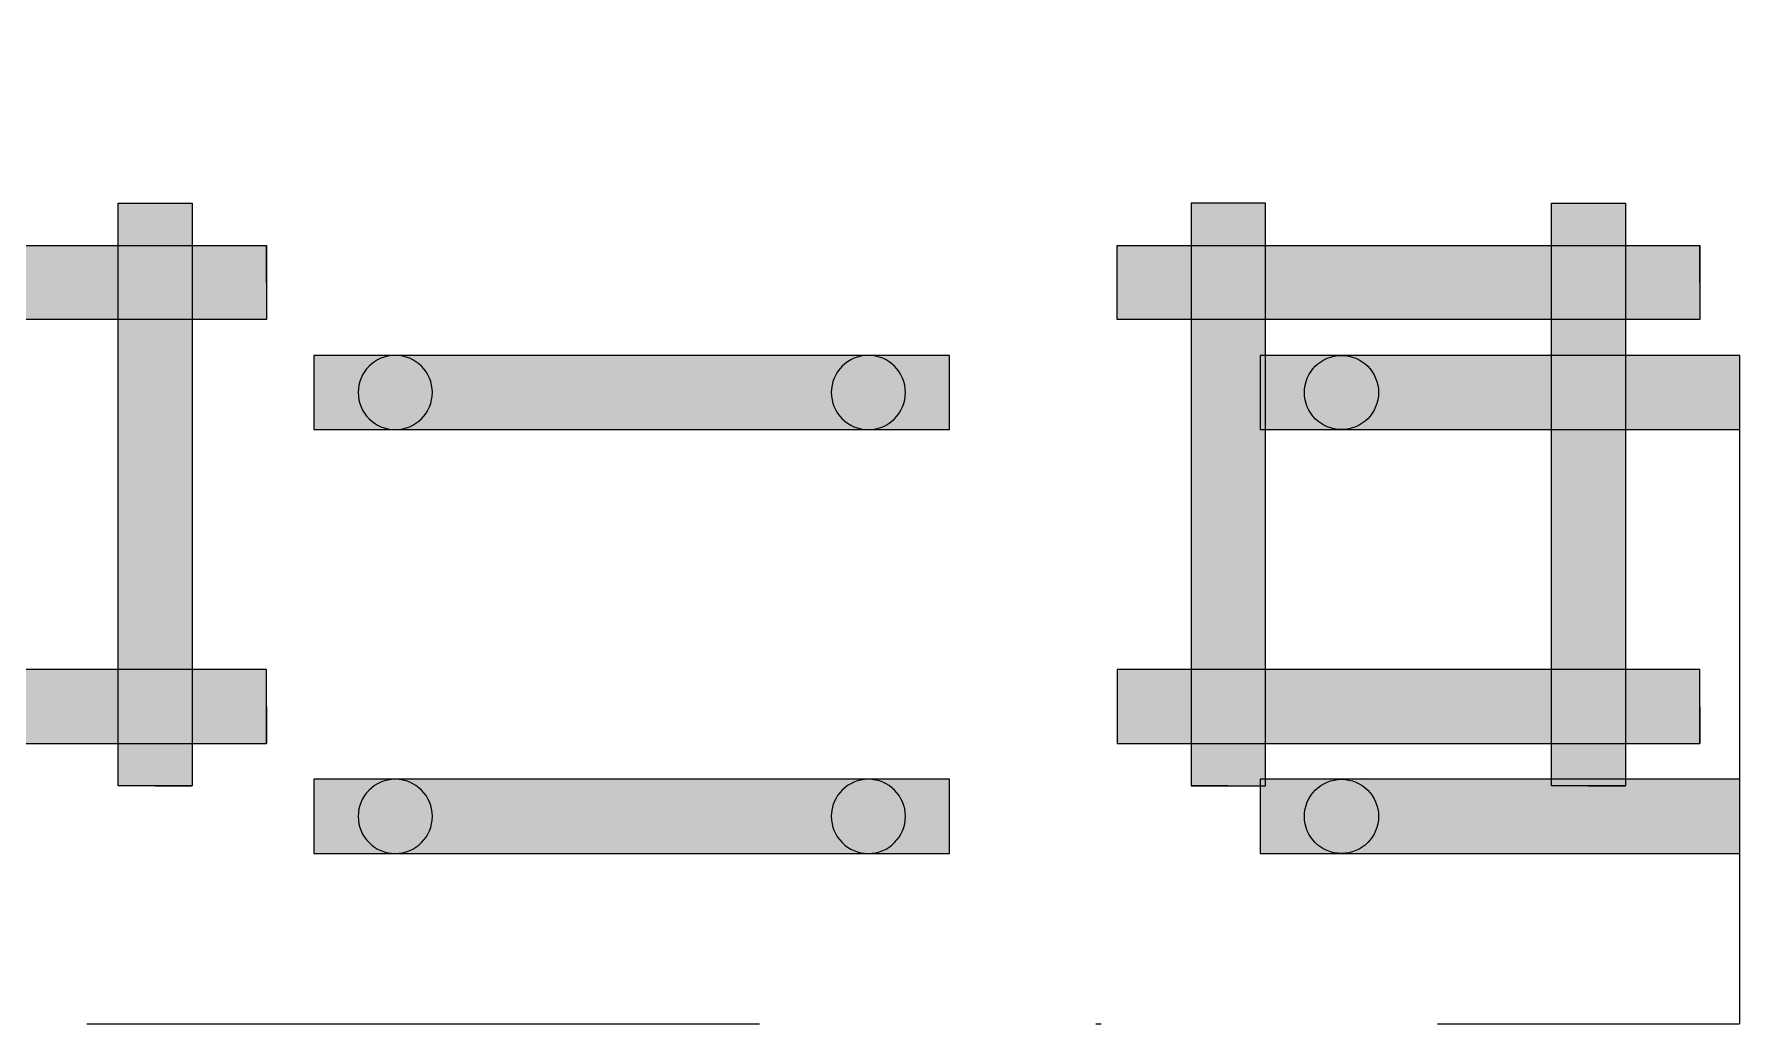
# Model space of a CAD drawing. Header units: inches. Extents: x 523 to 1492, y 69 to 539.
# Drawn here: x 1132.29 to 1164.5, y 183.78 to 202.46 of the extents above; entities that cross this region are included whole.
import ezdxf

# ---------------------------------------------------------------- set-up
doc = ezdxf.new("R2010")
doc.units = ezdxf.units.IN
doc.header["$MEASUREMENT"] = 0
doc.linetypes.add('DASHDOT', pattern=[25.4, 12.7, -6.35, 0, -6.35])

# ---------------------------------------------------------------- blocks, each defined once
blk = doc.blocks.new('Руд.стойка 0.14 - 1.1')
at = {"linetype": 'ByBlock', "lineweight": 15}
blk.add_hatch(color=252, dxfattribs=at).paths.add_polyline_path([(2005.719, -1382.257), (2007.119, -1382.257), (2007.119, -1393.257), (2005.719, -1393.257)])
at = {"color": 7, "linetype": 'ByBlock', "lineweight": 15}
for p, q in [((2006.419, -1393.257), (2007.119, -1393.257)), ((2007.119, -1393.257), (2006.419, -1393.257))]:
    blk.add_line(p, q, dxfattribs=at)
blk.add_lwpolyline([(2005.719, -1382.257), (2007.119, -1382.257), (2007.119, -1393.257), (2005.719, -1393.257), (2005.719, -1382.257)], dxfattribs=at)
blk = doc.blocks.new('Костер 1.1х1.1м')
at = {"color": 7, "linetype": 'ByBlock', "lineweight": 15, "xscale": -1}
blk.add_blockref('Руд.стойка 0.14 - 1.1', (3966.368, -11.192), dxfattribs=at)
at = {"color": 7, "linetype": 'ByBlock', "lineweight": 15}
blk.add_blockref('Руд.стойка 0.14 - 1.1', (-39.67, -11.192), dxfattribs=at)
at = {"color": 7, "linetype": 'ByBlock', "lineweight": 15, "rotation": 90}
blk.add_blockref('Руд.стойка 0.14 - 1.1', (575.592, -3401.368), dxfattribs=at)
at = {"color": 7, "linetype": 'ByBlock', "lineweight": 15, "xscale": -1, "rotation": 90}
blk.add_blockref('Руд.стойка 0.14 - 1.1', (575.592, 603.47), dxfattribs=at)
blk = doc.blocks.new('S - 140')
at = {"linetype": 'ByBlock', "lineweight": 15}
h = blk.add_hatch(color=7, dxfattribs=at)
edge = h.paths.add_edge_path()
edge.add_arc((1417, -1396.7), 70, 0, 360)
at = {"color": 7, "linetype": 'ByBlock', "lineweight": 15}
blk.add_circle((1417, -1396.7), 70, dxfattribs=at)
blk = doc.blocks.new('2 стойки под брус')
at = {"linetype": 'ByBlock', "lineweight": 15}
blk.add_hatch(color=254, dxfattribs=at).paths.add_polyline_path([(1908.082, -1350.965), (1908.082, -1349.565), (1920.082, -1349.565), (1920.082, -1350.965)])
at = {"color": 7, "linetype": 'ByBlock', "lineweight": 15}
blk.add_lwpolyline([(1908.082, -1350.965), (1908.082, -1349.565), (1920.082, -1349.565), (1920.082, -1350.965), (1908.082, -1350.965)], dxfattribs=at)
at = {"color": 7, "linetype": 'ByBlock', "lineweight": 15, "xscale": 0.009999999999990905, "yscale": 0.009999999999990905, "zscale": 0.009999999999990905}
for p in [(1895.447, -1336.298), (1904.379, -1336.298)]:
    blk.add_blockref('S - 140', p, dxfattribs=at)

msp = doc.modelspace()

# ---------------------------------------------------------------- hatches: boundary and pattern name
at = {"linetype": 'ByBlock', "lineweight": 15}
for points in [[(1155.442, 196.399), (1155.442, 194.999), (1164.499, 194.999), (1164.499, 196.399)], [(1155.442, 188.399), (1155.442, 186.999), (1164.499, 186.999), (1164.499, 188.399)]]:
    msp.add_hatch(color=254, dxfattribs=at).paths.add_polyline_path(points)

# ---------------------------------------------------------------- linework, layer by layer
at = {"color": 7, "linetype": 'DASHDOT'}
for p in [(1164.494, 323.781), (1082.289, 183.783)]:
    msp.add_line(p, (1164.494, 183.783), dxfattribs=at)
at = {"color": 7, "linetype": 'ByBlock', "lineweight": 15}
for points in [[(1155.442, 196.399), (1155.442, 194.999), (1164.499, 194.999), (1164.499, 196.399), (1155.442, 196.399)], [(1155.442, 188.399), (1155.442, 186.999), (1164.499, 186.999), (1164.499, 188.399), (1155.442, 188.399)]]:
    msp.add_lwpolyline(points, dxfattribs=at)

# ---------------------------------------------------------------- block references
for p in [(-832.168, 1592.723), (-805.109, 1592.723)]:
    msp.add_blockref('Костер 1.1х1.1м', p, dxfattribs=at)
at = {"color": 7, "linetype": 'ByBlock', "lineweight": 15, "xscale": -1, "rotation": 180}
for p in [(-770.504, -1154.566), (-770.504, -1162.566)]:
    msp.add_blockref('2 стойки под брус', p, dxfattribs=at)
at = {"color": 7, "linetype": 'ByBlock', "lineweight": 15, "xscale": 0.009999999999990905, "yscale": 0.009999999999990905, "zscale": 0.009999999999990905}
for p in [(1142.807, 209.666), (1142.807, 201.666)]:
    msp.add_blockref('S - 140', p, dxfattribs=at)

doc.saveas('drawing.dxf')
